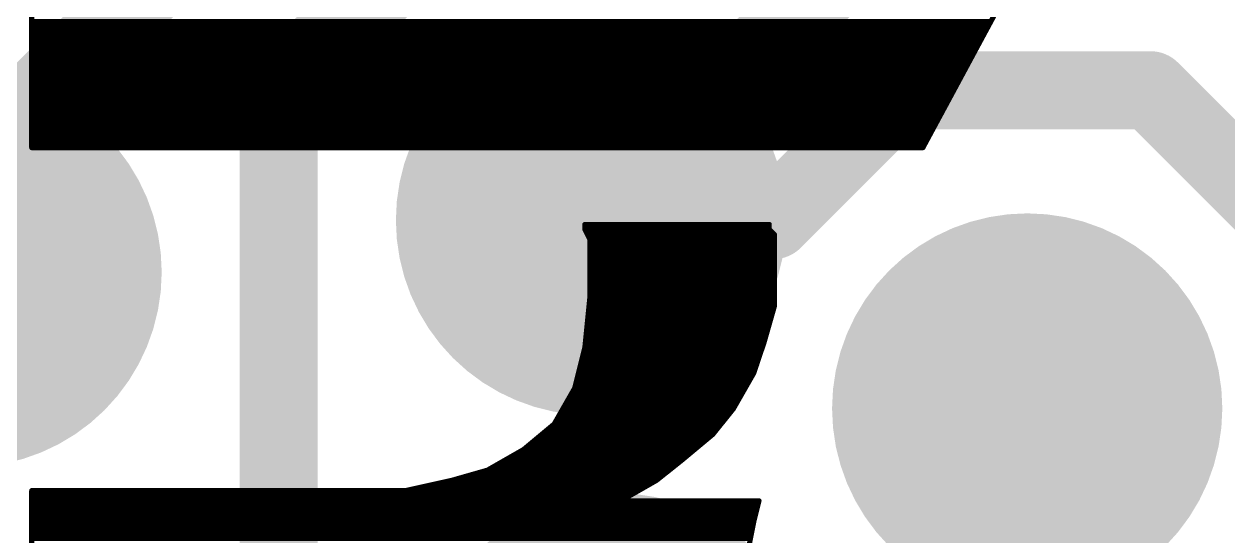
# Model space of a CAD drawing. Extents: x -33 to 74, y -20 to 37.
# Drawn here: x 8.139 to 10.489, y 11.245 to 12.245 of the extents above; entities that cross this region are included whole.
import ezdxf

# ---------------------------------------------------------------- set-up
doc = ezdxf.new("R2010")
doc.units = 0
for name, color, linetype in [('1', 12, 'CONTINUOUS'), ('16', 132, 'CONTINUOUS'), ('18', 110, 'CONTINUOUS'), ('22', 40, 'CONTINUOUS')]:
    doc.layers.add(name, color=color, linetype=linetype)

# ---------------------------------------------------------------- blocks, each defined once
blk = doc.blocks.new('ROUNDV')
at = {"const_width": 0.5}
blk.add_lwpolyline([(0, -0.25, 1), (0, 0.25, 1), (0, -0.25)], format="xyb", dxfattribs=at)

msp = doc.modelspace()

# ---------------------------------------------------------------- linework, layer by layer
at = {"layer": '1', "const_width": 0.1524}
for points in [[(10.414, 12.4714), (12.446, 10.4394)], [(9.8552, 12.1158), (9.6012, 11.8618)], [(10.3378, 12.1158), (9.8552, 12.1158)], [(12.319, 10.1346), (10.3378, 12.1158)], [(9.6012, 11.8618), (9.2456, 11.8618)], [(10.0972, 10.7442), (10.0972, 11.4942)]]:
    msp.add_lwpolyline(points, dxfattribs=at)
at = {"layer": '1', "const_width": 0.0762}
for points in [[(9.8552, 12.1539, 1), (9.8552, 12.0777)], [(9.8821, 12.0889, 1), (9.8283, 12.1427)], [(10.3647, 12.1427, 1), (10.3109, 12.0889)], [(10.3378, 12.0777, 1), (10.3378, 12.1539)], [(9.2456, 11.8999, 1), (9.2456, 11.8237)], [(9.5743, 11.8887, 1), (9.6281, 11.8349)], [(9.6012, 11.8237, 1), (9.6012, 11.8999)], [(10.1353, 11.4942, 1), (10.0591, 11.4942)]]:
    msp.add_lwpolyline(points, format="xyb", dxfattribs=at)
at = {"layer": '16', "const_width": 0.1524}
for points in [[(8.0264, 11.9634), (10.2616, 14.1986)], [(8.636, 12.1158), (10.5918, 14.0716)], [(11.0744, 13.6906), (9.2456, 11.8618)], [(8.636, 10.414), (8.636, 12.1158)], [(10.0972, 11.4942), (10.0972, 10.426)]]:
    msp.add_lwpolyline(points, dxfattribs=at)
at = {"layer": '16', "const_width": 0.0762}
for points in [[(8.6741, 12.1158, 1), (8.5979, 12.1158)], [(8.6091, 12.1427, 1), (8.6629, 12.0889)], [(9.2187, 11.8887, 1), (9.2725, 11.8349)], [(10.1353, 11.4942, 1), (10.0591, 11.4942)]]:
    msp.add_lwpolyline(points, format="xyb", dxfattribs=at)
at = {"layer": '22', "const_width": 0.01}
for points in [[(8.1536, 12.3936), (8.1536, 12.0036)], [(9.8936, 12.0036), (10.1036, 12.3936)], [(8.1536, 12.25), (10.0263, 12.25)], [(8.1536, 12.24), (10.0209, 12.24)], [(8.1536, 12.23), (10.0155, 12.23)], [(8.1536, 12.22), (10.0101, 12.22)], [(8.1536, 12.21), (10.0047, 12.21)], [(8.1536, 12.2), (9.9994, 12.2)], [(8.1536, 12.19), (9.994, 12.19)], [(8.1536, 12.18), (9.9886, 12.18)], [(8.1536, 12.17), (9.9832, 12.17)], [(8.1536, 12.16), (9.9778, 12.16)], [(8.1536, 12.15), (9.9724, 12.15)], [(8.1536, 12.14), (9.967, 12.14)], [(8.1536, 12.13), (9.9617, 12.13)], [(8.1536, 12.12), (9.9563, 12.12)], [(8.1536, 12.11), (9.9509, 12.11)], [(8.1536, 12.1), (9.9455, 12.1)], [(8.1536, 12.09), (9.9401, 12.09)], [(8.1536, 12.08), (9.9347, 12.08)], [(8.1536, 12.07), (9.9294, 12.07)], [(8.1536, 12.06), (9.924, 12.06)], [(8.1536, 12.05), (9.9186, 12.05)], [(8.1536, 12.04), (9.9132, 12.04)], [(8.1536, 12.03), (9.9078, 12.03)], [(8.1536, 12.02), (9.9024, 12.02)], [(8.1536, 12.01), (9.897, 12.01)], [(8.1536, 12.0036), (9.8936, 12.0036)], [(9.5936, 11.8536), (9.2336, 11.8536)], [(9.2336, 11.8536), (9.2336, 11.8436)], [(9.2336, 11.85), (9.5936, 11.85)], [(9.2336, 11.8436), (9.2436, 11.8236)], [(9.5936, 11.8436), (9.5936, 11.8536)], [(9.6036, 11.8336), (9.5936, 11.8436)], [(9.2354, 11.84), (9.5972, 11.84)], [(9.2404, 11.83), (9.6036, 11.83)], [(9.2436, 11.8236), (9.2436, 11.7136)], [(9.2436, 11.82), (9.6036, 11.82)], [(9.6036, 11.6936), (9.6036, 11.8336)], [(9.2436, 11.81), (9.6036, 11.81)], [(9.2436, 11.8), (9.6036, 11.8)], [(9.2436, 11.79), (9.6036, 11.79)], [(9.2436, 11.78), (9.6036, 11.78)], [(9.2436, 11.77), (9.6036, 11.77)], [(9.2436, 11.76), (9.6036, 11.76)], [(9.2436, 11.75), (9.6036, 11.75)], [(9.2436, 11.74), (9.6036, 11.74)], [(9.2436, 11.73), (9.6036, 11.73)], [(9.2436, 11.7136), (9.2336, 11.6136)], [(9.2432, 11.71), (9.6036, 11.71)], [(9.2436, 11.72), (9.6036, 11.72)], [(9.2402, 11.68), (9.5997, 11.68)], [(9.2412, 11.69), (9.6026, 11.69)], [(9.2422, 11.7), (9.6036, 11.7)], [(9.5836, 11.6236), (9.6036, 11.6936)], [(9.2382, 11.66), (9.594, 11.66)], [(9.2392, 11.67), (9.5969, 11.67)], [(9.2352, 11.63), (9.5854, 11.63)], [(9.2362, 11.64), (9.5883, 11.64)], [(9.2372, 11.65), (9.5911, 11.65)], [(9.2336, 11.6136), (9.2136, 11.5336)], [(9.2327, 11.61), (9.5791, 11.61)], [(9.2342, 11.62), (9.5824, 11.62)], [(9.5636, 11.5636), (9.5836, 11.6236)], [(9.2277, 11.59), (9.5724, 11.59)], [(9.2302, 11.6), (9.5757, 11.6)], [(9.2202, 11.56), (9.5615, 11.56)], [(9.2227, 11.57), (9.5657, 11.57)], [(9.2252, 11.58), (9.5691, 11.58)], [(9.5236, 11.4936), (9.5636, 11.5636)], [(9.2152, 11.54), (9.5501, 11.54)], [(9.2177, 11.55), (9.5558, 11.55)], [(9.2136, 11.5336), (9.1736, 11.4636)], [(9.2058, 11.52), (9.5387, 11.52)], [(9.2115, 11.53), (9.5444, 11.53)], [(9.1887, 11.49), (9.5207, 11.49)], [(9.1944, 11.5), (9.5273, 11.5)], [(9.2001, 11.51), (9.533, 11.51)], [(9.4836, 11.4436), (9.5236, 11.4936)], [(9.1773, 11.47), (9.5047, 11.47)], [(9.183, 11.48), (9.5127, 11.48)], [(9.1736, 11.4636), (9.1136, 11.4136)], [(9.1573, 11.45), (9.4887, 11.45)], [(9.1693, 11.46), (9.4967, 11.46)], [(9.4236, 11.3936), (9.4836, 11.4436)], [(9.1213, 11.42), (9.4553, 11.42)], [(9.1333, 11.43), (9.4673, 11.43)], [(9.1453, 11.44), (9.4793, 11.44)], [(9.1136, 11.4136), (9.0436, 11.3736)], [(9.0898, 11.4), (9.4313, 11.4)], [(9.1073, 11.41), (9.4433, 11.41)], [(9.0436, 11.3736), (8.9736, 11.3536)], [(9.0548, 11.38), (9.4066, 11.38)], [(9.0723, 11.39), (9.4191, 11.39)], [(9.3736, 11.3536), (9.4236, 11.3936)], [(8.9736, 11.3536), (8.8836, 11.3336)], [(8.9574, 11.35), (9.3673, 11.35)], [(8.996, 11.36), (9.3816, 11.36)], [(9.031, 11.37), (9.3941, 11.37)], [(9.3036, 11.3136), (9.3736, 11.3536)], [(8.8836, 11.3336), (8.1536, 11.3336)], [(8.1536, 11.3336), (8.1536, 10.9436)], [(8.1536, 11.33), (9.3323, 11.33)], [(8.9124, 11.34), (9.3498, 11.34)], [(8.1536, 11.32), (9.3148, 11.32)], [(8.1536, 11.31), (9.5727, 11.31)], [(9.5736, 11.3136), (9.3036, 11.3136)], [(9.5636, 11.2736), (9.5736, 11.3136)], [(8.1536, 11.3), (9.5702, 11.3)], [(8.1536, 11.29), (9.5677, 11.29)], [(8.1536, 11.28), (9.5652, 11.28)], [(8.1536, 11.27), (9.5629, 11.27)], [(8.1536, 11.26), (9.5609, 11.26)], [(9.5536, 11.2236), (9.5636, 11.2736)], [(8.1536, 11.25), (9.5589, 11.25)], [(8.1536, 11.24), (9.5569, 11.24)]]:
    msp.add_lwpolyline(points, dxfattribs=at)
at = {"layer": '22', "const_width": 0.005}
for points in [[(8.1536, 12.2525, 1), (8.1536, 12.2475)], [(10.0263, 12.2475, 1), (10.0263, 12.2525)], [(8.1536, 12.2425, 1), (8.1536, 12.2375)], [(8.1536, 12.2325, 1), (8.1536, 12.2275)], [(8.1536, 12.2225, 1), (8.1536, 12.2175)], [(10.0101, 12.2175, 1), (10.0101, 12.2225)], [(10.0155, 12.2275, 1), (10.0155, 12.2325)], [(10.0209, 12.2375, 1), (10.0209, 12.2425)], [(8.1536, 12.2125, 1), (8.1536, 12.2075)], [(8.1536, 12.2025, 1), (8.1536, 12.1975)], [(9.9994, 12.1975, 1), (9.9994, 12.2025)], [(10.0047, 12.2075, 1), (10.0047, 12.2125)], [(8.1536, 12.1925, 1), (8.1536, 12.1875)], [(8.1536, 12.1825, 1), (8.1536, 12.1775)], [(9.9886, 12.1775, 1), (9.9886, 12.1825)], [(9.994, 12.1875, 1), (9.994, 12.1925)], [(8.1536, 12.1725, 1), (8.1536, 12.1675)], [(8.1536, 12.1625, 1), (8.1536, 12.1575)], [(8.1536, 12.1525, 1), (8.1536, 12.1475)], [(9.9724, 12.1475, 1), (9.9724, 12.1525)], [(9.9778, 12.1575, 1), (9.9778, 12.1625)], [(9.9832, 12.1675, 1), (9.9832, 12.1725)], [(8.1536, 12.1425, 1), (8.1536, 12.1375)], [(8.1536, 12.1325, 1), (8.1536, 12.1275)], [(9.9617, 12.1275, 1), (9.9617, 12.1325)], [(9.967, 12.1375, 1), (9.967, 12.1425)], [(8.1536, 12.1225, 1), (8.1536, 12.1175)], [(8.1536, 12.1125, 1), (8.1536, 12.1075)], [(8.1536, 12.1025, 1), (8.1536, 12.0975)], [(9.9455, 12.0975, 1), (9.9455, 12.1025)], [(9.9509, 12.1075, 1), (9.9509, 12.1125)], [(9.9563, 12.1175, 1), (9.9563, 12.1225)], [(8.1536, 12.0925, 1), (8.1536, 12.0875)], [(8.1536, 12.0825, 1), (8.1536, 12.0775)], [(9.9347, 12.0775, 1), (9.9347, 12.0825)], [(9.9401, 12.0875, 1), (9.9401, 12.0925)], [(8.1536, 12.0725, 1), (8.1536, 12.0675)], [(8.1536, 12.0625, 1), (8.1536, 12.0575)], [(9.924, 12.0575, 1), (9.924, 12.0625)], [(9.9294, 12.0675, 1), (9.9294, 12.0725)], [(8.1536, 12.0525, 1), (8.1536, 12.0475)], [(8.1536, 12.0425, 1), (8.1536, 12.0375)], [(8.1536, 12.0325, 1), (8.1536, 12.0275)], [(9.9078, 12.0275, 1), (9.9078, 12.0325)], [(9.9132, 12.0375, 1), (9.9132, 12.0425)], [(9.9186, 12.0475, 1), (9.9186, 12.0525)], [(8.1536, 12.0225, 1), (8.1536, 12.0175)], [(8.1536, 12.0125, 1), (8.1536, 12.0075)], [(9.897, 12.0075, 1), (9.897, 12.0125)], [(9.9024, 12.0175, 1), (9.9024, 12.0225)], [(8.1536, 12.0061, 1), (8.1536, 12.0011)], [(8.1511, 12.0036, 1), (8.1561, 12.0036)], [(9.8914, 12.0048, 1), (9.8958, 12.0024)], [(9.8936, 12.0011, 1), (9.8936, 12.0061)], [(9.2336, 11.8561, 1), (9.2336, 11.8511)], [(9.2361, 11.8536, 1), (9.2311, 11.8536)], [(9.2336, 11.8525, 1), (9.2336, 11.8475)], [(9.2358, 11.8447, 1), (9.2314, 11.8425)], [(9.5961, 11.8536, 1), (9.5911, 11.8536)], [(9.5954, 11.8454, 1), (9.5918, 11.8418)], [(9.5936, 11.8511, 1), (9.5936, 11.8561)], [(9.5936, 11.8475, 1), (9.5936, 11.8525)], [(9.2311, 11.8436, 1), (9.2361, 11.8436)], [(9.2354, 11.8425, 1), (9.2354, 11.8375)], [(9.2404, 11.8325, 1), (9.2404, 11.8275)], [(9.2461, 11.8236, 1), (9.2411, 11.8236)], [(9.2436, 11.8225, 1), (9.2436, 11.8175)], [(9.2414, 11.8225, 1), (9.2458, 11.8247)], [(9.5911, 11.8436, 1), (9.5961, 11.8436)], [(9.5972, 11.8375, 1), (9.5972, 11.8425)], [(9.6061, 11.8336, 1), (9.6011, 11.8336)], [(9.6018, 11.8318, 1), (9.6054, 11.8354)], [(9.6036, 11.8275, 1), (9.6036, 11.8325)], [(9.6036, 11.8175, 1), (9.6036, 11.8225)], [(9.2436, 11.8125, 1), (9.2436, 11.8075)], [(9.2436, 11.8025, 1), (9.2436, 11.7975)], [(9.6036, 11.8075, 1), (9.6036, 11.8125)], [(9.6036, 11.7975, 1), (9.6036, 11.8025)], [(9.2436, 11.7925, 1), (9.2436, 11.7875)], [(9.2436, 11.7825, 1), (9.2436, 11.7775)], [(9.6036, 11.7875, 1), (9.6036, 11.7925)], [(9.6036, 11.7775, 1), (9.6036, 11.7825)], [(9.2436, 11.7725, 1), (9.2436, 11.7675)], [(9.2436, 11.7625, 1), (9.2436, 11.7575)], [(9.2436, 11.7525, 1), (9.2436, 11.7475)], [(9.6036, 11.7675, 1), (9.6036, 11.7725)], [(9.6036, 11.7575, 1), (9.6036, 11.7625)], [(9.6036, 11.7475, 1), (9.6036, 11.7525)], [(9.2436, 11.7425, 1), (9.2436, 11.7375)], [(9.2436, 11.7325, 1), (9.2436, 11.7275)], [(9.6036, 11.7375, 1), (9.6036, 11.7425)], [(9.6036, 11.7275, 1), (9.6036, 11.7325)], [(9.2432, 11.7125, 1), (9.2432, 11.7075)], [(9.2436, 11.7225, 1), (9.2436, 11.7175)], [(9.2461, 11.7134, 1), (9.2411, 11.7138)], [(9.2411, 11.7136, 1), (9.2461, 11.7136)], [(9.6036, 11.7175, 1), (9.6036, 11.7225)], [(9.6036, 11.7075, 1), (9.6036, 11.7125)], [(9.2402, 11.6825, 1), (9.2402, 11.6775)], [(9.2412, 11.6925, 1), (9.2412, 11.6875)], [(9.2422, 11.7025, 1), (9.2422, 11.6975)], [(9.5997, 11.6775, 1), (9.5997, 11.6825)], [(9.6011, 11.6936, 1), (9.6061, 11.6936)], [(9.606, 11.6929, 1), (9.6012, 11.6943)], [(9.6026, 11.6875, 1), (9.6026, 11.6925)], [(9.6036, 11.6975, 1), (9.6036, 11.7025)], [(9.2382, 11.6625, 1), (9.2382, 11.6575)], [(9.2392, 11.6725, 1), (9.2392, 11.6675)], [(9.594, 11.6575, 1), (9.594, 11.6625)], [(9.5969, 11.6675, 1), (9.5969, 11.6725)], [(9.2352, 11.6325, 1), (9.2352, 11.6275)], [(9.2362, 11.6425, 1), (9.2362, 11.6375)], [(9.2372, 11.6525, 1), (9.2372, 11.6475)], [(9.5854, 11.6275, 1), (9.5854, 11.6325)], [(9.5883, 11.6375, 1), (9.5883, 11.6425)], [(9.5911, 11.6475, 1), (9.5911, 11.6525)], [(9.2327, 11.6125, 1), (9.2327, 11.6075)], [(9.2311, 11.6138, 1), (9.2361, 11.6134)], [(9.236, 11.613, 1), (9.2312, 11.6142)], [(9.2342, 11.6225, 1), (9.2342, 11.6175)], [(9.5791, 11.6075, 1), (9.5791, 11.6125)], [(9.5812, 11.6243, 1), (9.586, 11.6229)], [(9.586, 11.6228, 1), (9.5812, 11.6244)], [(9.5824, 11.6175, 1), (9.5824, 11.6225)], [(9.2277, 11.5925, 1), (9.2277, 11.5875)], [(9.2302, 11.6025, 1), (9.2302, 11.5975)], [(9.5724, 11.5875, 1), (9.5724, 11.5925)], [(9.5757, 11.5975, 1), (9.5757, 11.6025)], [(9.2202, 11.5625, 1), (9.2202, 11.5575)], [(9.2227, 11.5725, 1), (9.2227, 11.5675)], [(9.2252, 11.5825, 1), (9.2252, 11.5775)], [(9.5612, 11.5644, 1), (9.566, 11.5628)], [(9.5658, 11.5624, 1), (9.5614, 11.5648)], [(9.5615, 11.5575, 1), (9.5615, 11.5625)], [(9.5657, 11.5675, 1), (9.5657, 11.5725)], [(9.5691, 11.5775, 1), (9.5691, 11.5825)], [(9.2152, 11.5425, 1), (9.2152, 11.5375)], [(9.2177, 11.5525, 1), (9.2177, 11.5475)], [(9.5501, 11.5375, 1), (9.5501, 11.5425)], [(9.5558, 11.5475, 1), (9.5558, 11.5525)], [(9.2058, 11.5225, 1), (9.2058, 11.5175)], [(9.2115, 11.5325, 1), (9.2115, 11.5275)], [(9.2112, 11.5342, 1), (9.216, 11.533)], [(9.2158, 11.5324, 1), (9.2114, 11.5348)], [(9.5387, 11.5175, 1), (9.5387, 11.5225)], [(9.5444, 11.5275, 1), (9.5444, 11.5325)], [(9.1887, 11.4925, 1), (9.1887, 11.4875)], [(9.1944, 11.5025, 1), (9.1944, 11.4975)], [(9.2001, 11.5125, 1), (9.2001, 11.5075)], [(9.5207, 11.4875, 1), (9.5207, 11.4925)], [(9.5214, 11.4948, 1), (9.5258, 11.4924)], [(9.5256, 11.492, 1), (9.5216, 11.4952)], [(9.5273, 11.4975, 1), (9.5273, 11.5025)], [(9.533, 11.5075, 1), (9.533, 11.5125)], [(9.1773, 11.4725, 1), (9.1773, 11.4675)], [(9.183, 11.4825, 1), (9.183, 11.4775)], [(9.5047, 11.4675, 1), (9.5047, 11.4725)], [(9.5127, 11.4775, 1), (9.5127, 11.4825)], [(9.1573, 11.4525, 1), (9.1573, 11.4475)], [(9.1693, 11.4625, 1), (9.1693, 11.4575)], [(9.1714, 11.4648, 1), (9.1758, 11.4624)], [(9.1752, 11.4617, 1), (9.172, 11.4655)], [(9.4816, 11.4452, 1), (9.4856, 11.442)], [(9.4852, 11.4417, 1), (9.482, 11.4455)], [(9.4887, 11.4475, 1), (9.4887, 11.4525)], [(9.4967, 11.4575, 1), (9.4967, 11.4625)], [(9.1213, 11.4225, 1), (9.1213, 11.4175)], [(9.1333, 11.4325, 1), (9.1333, 11.4275)], [(9.1453, 11.4425, 1), (9.1453, 11.4375)], [(9.4553, 11.4175, 1), (9.4553, 11.4225)], [(9.4673, 11.4275, 1), (9.4673, 11.4325)], [(9.4793, 11.4375, 1), (9.4793, 11.4425)], [(9.0898, 11.4025, 1), (9.0898, 11.3975)], [(9.1073, 11.4125, 1), (9.1073, 11.4075)], [(9.112, 11.4155, 1), (9.1152, 11.4117)], [(9.1148, 11.4114, 1), (9.1124, 11.4158)], [(9.4313, 11.3975, 1), (9.4313, 11.4025)], [(9.4433, 11.4075, 1), (9.4433, 11.4125)], [(9.0424, 11.3758, 1), (9.0448, 11.3714)], [(9.0443, 11.3712, 1), (9.0429, 11.376)], [(9.0548, 11.3825, 1), (9.0548, 11.3775)], [(9.0723, 11.3925, 1), (9.0723, 11.3875)], [(9.4066, 11.3775, 1), (9.4066, 11.3825)], [(9.4191, 11.3875, 1), (9.4191, 11.3925)], [(9.422, 11.3955, 1), (9.4252, 11.3917)], [(9.4252, 11.3916, 1), (9.422, 11.3956)], [(8.9574, 11.3525, 1), (8.9574, 11.3475)], [(8.9729, 11.356, 1), (8.9743, 11.3512)], [(8.9741, 11.3512, 1), (8.9731, 11.356)], [(8.996, 11.3625, 1), (8.996, 11.3575)], [(9.031, 11.3725, 1), (9.031, 11.3675)], [(9.3673, 11.3475, 1), (9.3673, 11.3525)], [(9.372, 11.3556, 1), (9.3752, 11.3516)], [(9.3748, 11.3514, 1), (9.3724, 11.3558)], [(9.3816, 11.3575, 1), (9.3816, 11.3625)], [(9.3941, 11.3675, 1), (9.3941, 11.3725)], [(8.1536, 11.3361, 1), (8.1536, 11.3311)], [(8.1561, 11.3336, 1), (8.1511, 11.3336)], [(8.1536, 11.3325, 1), (8.1536, 11.3275)], [(8.8831, 11.336, 1), (8.8841, 11.3312)], [(8.8836, 11.3311, 1), (8.8836, 11.3361)], [(8.9124, 11.3425, 1), (8.9124, 11.3375)], [(9.3323, 11.3275, 1), (9.3323, 11.3325)], [(9.3498, 11.3375, 1), (9.3498, 11.3425)], [(8.1536, 11.3225, 1), (8.1536, 11.3175)], [(8.1536, 11.3125, 1), (8.1536, 11.3075)], [(9.3036, 11.3161, 1), (9.3036, 11.3111)], [(9.3024, 11.3158, 1), (9.3048, 11.3114)], [(9.3148, 11.3175, 1), (9.3148, 11.3225)], [(9.576, 11.313, 1), (9.5712, 11.3142)], [(9.5727, 11.3075, 1), (9.5727, 11.3125)], [(9.5736, 11.3111, 1), (9.5736, 11.3161)], [(8.1536, 11.3025, 1), (8.1536, 11.2975)], [(8.1536, 11.2925, 1), (8.1536, 11.2875)], [(8.1536, 11.2825, 1), (8.1536, 11.2775)], [(9.5652, 11.2775, 1), (9.5652, 11.2825)], [(9.5677, 11.2875, 1), (9.5677, 11.2925)], [(9.5702, 11.2975, 1), (9.5702, 11.3025)], [(8.1536, 11.2725, 1), (8.1536, 11.2675)], [(8.1536, 11.2625, 1), (8.1536, 11.2575)], [(9.5609, 11.2575, 1), (9.5609, 11.2625)], [(9.5661, 11.2731, 1), (9.5611, 11.2741)], [(9.5612, 11.2742, 1), (9.566, 11.273)], [(9.5629, 11.2675, 1), (9.5629, 11.2725)], [(8.1536, 11.2525, 1), (8.1536, 11.2475)], [(9.5589, 11.2475, 1), (9.5589, 11.2525)]]:
    msp.add_lwpolyline(points, format="xyb", dxfattribs=at)

# ---------------------------------------------------------------- block references
at = {"layer": '18', "xscale": 0.762, "yscale": 0.762}
for p in [(9.2456, 11.8618), (9.2456, 11.8618), (8.0264, 11.7602), (8.0264, 11.7602), (10.0972, 11.4942), (10.0972, 11.4942), (9.2964, 10.9474), (9.2964, 10.9474)]:
    msp.add_blockref('ROUNDV', p, dxfattribs=at)

doc.saveas('drawing.dxf')
